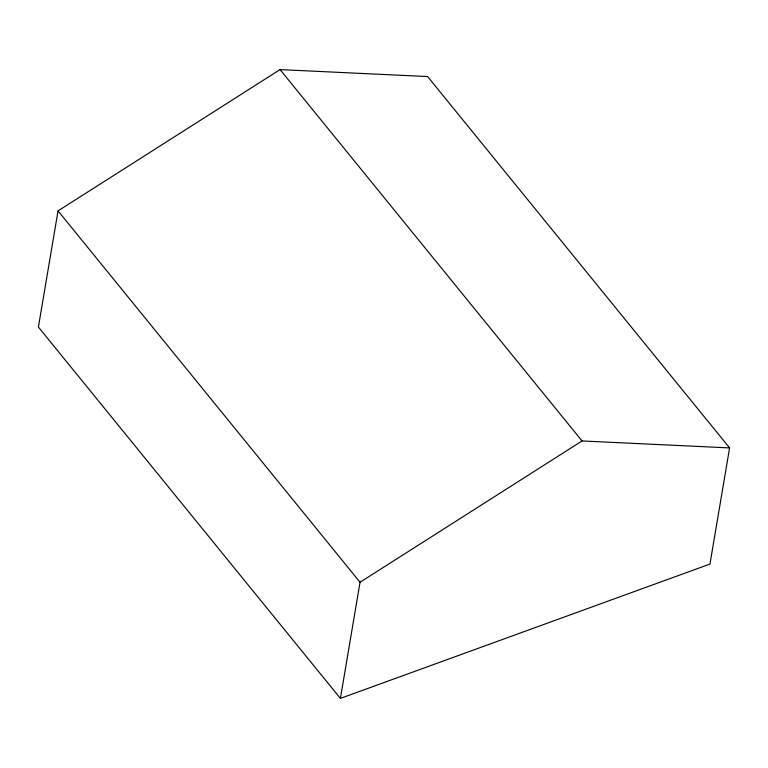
<?xml version="1.0" encoding="UTF-8"?>
<svg xmlns="http://www.w3.org/2000/svg" width="768" height="768" viewBox="0 0 768 768"><rect width="100%" height="100%" fill="white"/><g stroke="black" fill="none" stroke-linecap="round" stroke-linejoin="round"><path stroke-width="1.15" d="M58.042 210.893L38.4 327.043L340.397 698.4L709.958 564.067L729.6 447.917L427.603 76.56L280.051 69.6L58.042 210.893L360.048 582.25L340.397 698.4M360.048 582.25L582.048 440.957L729.6 447.917M280.051 69.6L582.048 440.957"/></g></svg>
